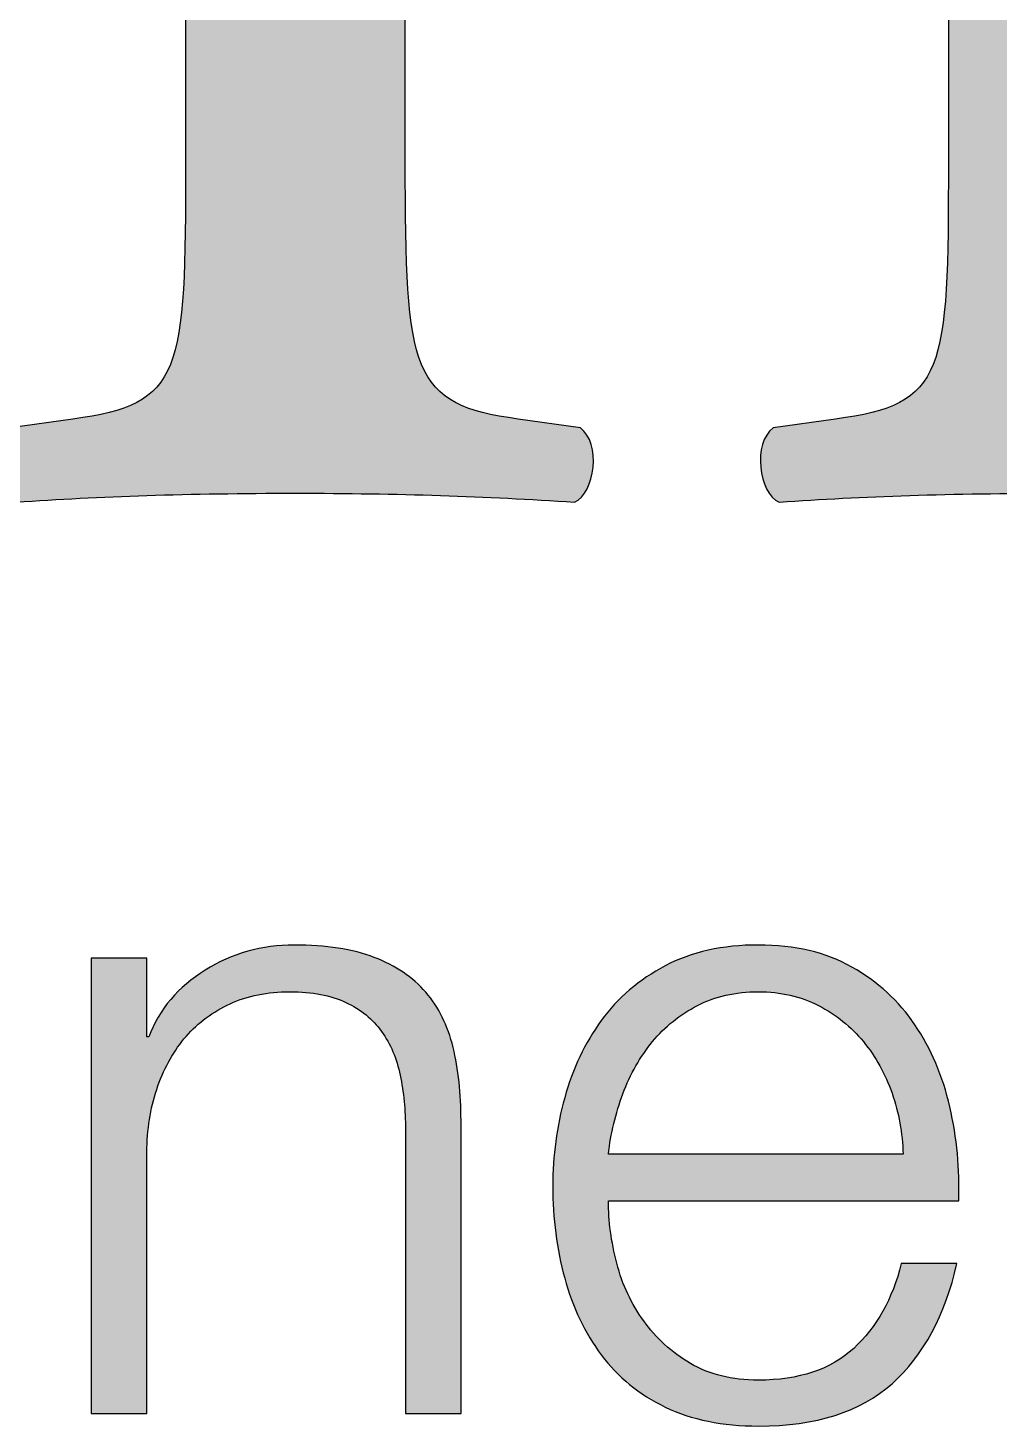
# Paper-space layout 'A2 (portrait)' of a CAD drawing. Extents: x 0 to 396, y 0 to 564.
# Drawn here: x 312.85 to 317.17, y 56.21 to 62.43 of the extents above; entities that cross this region are included whole.
import ezdxf
from ezdxf.enums import TextEntityAlignment as Align

# ---------------------------------------------------------------- set-up
doc = ezdxf.new("R2010")
doc.units = 0
doc.layers.get('0').update_dxf_attribs({"linetype": 'CONTINUOUS'})
doc.layers.get('Defpoints').update_dxf_attribs({"linetype": 'CONTINUOUS'})
doc.layers.add('JPP_Mask', color=7, linetype='CONTINUOUS')
doc.styles.add('JPP', font='arial.ttf')

# ---------------------------------------------------------------- blocks, each defined once
blk = doc.blocks.new('A2mask (portrait)')
at = {"true_color": 0x0081c6}
h = blk.add_hatch(color=142, dxfattribs=at)
edge = h.paths.add_edge_path()
edge.add_spline(control_points=[(314.5295, 61.8396), (314.5295, 61.8396), (314.5295, 64.2192), (314.5295, 64.2192), (314.5295, 64.7614), (314.556, 65.396), (314.5826, 65.8586)], knot_values=[5, 5, 5, 5, 6, 6, 6, 7, 7, 7, 7], degree=3, periodic=0)
edge.add_spline(control_points=[(314.5826, 65.8586), (314.5693, 65.9113), (314.5167, 65.9378), (314.4502, 65.9378)], knot_values=[4, 4, 4, 4, 5, 5, 5, 5], degree=3, periodic=0)
edge.add_spline(control_points=[(314.4502, 65.9378), (314.1463, 65.7397), (313.3924, 65.396), (313.0885, 65.2899)], knot_values=[3, 3, 3, 3, 4, 4, 4, 4], degree=3, periodic=0)
edge.add_spline(control_points=[(313.0885, 65.2899), (313.0226, 65.2504), (313.0226, 65.1048), (313.0754, 65.0523)], knot_values=[2, 2, 2, 2, 3, 3, 3, 3], degree=3, periodic=0)
edge.add_spline(control_points=[(313.0754, 65.0523), (313.0754, 65.0523), (313.1943, 64.9729), (313.1943, 64.9729), (313.5512, 64.735), (313.5512, 64.6691), (313.5512, 64.1533)], knot_values=[0, 0, 0, 0, 1, 1, 1, 2, 2, 2, 2], degree=3, periodic=0)
edge.add_spline(control_points=[(313.5512, 64.1533), (313.5512, 64.1533), (313.5512, 63.5749), (313.5512, 62.9965)], knot_values=[15.5, 15.5, 15.5, 15.5, 16, 16, 16, 16], degree=3, periodic=0)
edge.add_spline(control_points=[(313.5512, 62.9965), (313.5512, 62.4181), (313.5512, 61.8396), (313.5512, 61.8396), (313.5512, 60.8879), (313.5381, 60.7556), (313.0486, 60.6897)], knot_values=[14, 14, 14, 14, 14.5, 14.5, 14.5, 15.5, 15.5, 15.5, 15.5], degree=3, periodic=0)
edge.add_spline(control_points=[(313.0486, 60.6897), (313.0486, 60.6897), (312.7712, 60.6499), (312.7712, 60.6499), (312.6784, 60.5836), (312.705, 60.3594), (312.7978, 60.3196)], knot_values=[12, 12, 12, 12, 13, 13, 13, 14, 14, 14, 14], degree=3, periodic=0)
edge.add_spline(control_points=[(312.7978, 60.3196), (313.1677, 60.3457), (313.5647, 60.3594), (314.0405, 60.3594)], knot_values=[11, 11, 11, 11, 12, 12, 12, 12], degree=3, periodic=0)
edge.add_spline(control_points=[(314.0405, 60.3594), (314.5034, 60.3594), (314.8865, 60.3457), (315.2828, 60.3196)], knot_values=[10, 10, 10, 10, 11, 11, 11, 11], degree=3, periodic=0)
edge.add_spline(control_points=[(315.2828, 60.3196), (315.3755, 60.3594), (315.4024, 60.5836), (315.3094, 60.6499)], knot_values=[9, 9, 9, 9, 10, 10, 10, 10], degree=3, periodic=0)
edge.add_spline(control_points=[(315.3094, 60.6499), (315.3094, 60.6499), (315.032, 60.6897), (315.032, 60.6897), (314.556, 60.7556), (314.5295, 60.8879), (314.5295, 61.8396)], knot_values=[7, 7, 7, 7, 8, 8, 8, 9, 9, 9, 9], degree=3, periodic=0)
h = blk.add_hatch(color=142, dxfattribs=at)
edge = h.paths.add_edge_path()
edge.add_spline(control_points=[(318.1246, 64.6556), (318.31, 64.9067), (318.7463, 65.1182), (319.2489, 65.1182)], knot_values=[20, 20, 20, 20, 21, 21, 21, 21], degree=3, periodic=0)
edge.add_spline(control_points=[(319.2489, 65.1182), (320.1477, 65.1182), (320.4915, 64.563), (320.4915, 63.8097)], knot_values=[19, 19, 19, 19, 20, 20, 20, 20], degree=3, periodic=0)
edge.add_spline(control_points=[(320.4915, 63.8097), (320.4915, 63.8097), (320.4915, 61.8396), (320.4915, 61.8396), (320.4915, 60.8879), (320.4783, 60.7686), (319.989, 60.6897)], knot_values=[17, 17, 17, 17, 18, 18, 18, 19, 19, 19, 19], degree=3, periodic=0)
edge.add_spline(control_points=[(319.989, 60.6897), (319.989, 60.6897), (319.7376, 60.6499), (319.7376, 60.6499), (319.6452, 60.5836), (319.6717, 60.3594), (319.7642, 60.3196)], knot_values=[15, 15, 15, 15, 16, 16, 16, 17, 17, 17, 17], degree=3, periodic=0)
edge.add_spline(control_points=[(319.7642, 60.3196), (320.1214, 60.3457), (320.5178, 60.3594), (320.9936, 60.3594)], knot_values=[14, 14, 14, 14, 15, 15, 15, 15], degree=3, periodic=0)
edge.add_spline(control_points=[(320.9936, 60.3594), (321.4565, 60.3594), (321.8395, 60.3457), (322.2365, 60.3196)], knot_values=[13, 13, 13, 13, 14, 14, 14, 14], degree=3, periodic=0)
edge.add_spline(control_points=[(322.2365, 60.3196), (322.3289, 60.3594), (322.3554, 60.5836), (322.2625, 60.6499)], knot_values=[12, 12, 12, 12, 13, 13, 13, 13], degree=3, periodic=0)
edge.add_spline(control_points=[(322.2625, 60.6499), (322.2625, 60.6499), (321.972, 60.6897), (321.972, 60.6897), (321.4958, 60.7556), (321.4698, 60.8879), (321.4698, 61.8396)], knot_values=[10, 10, 10, 10, 11, 11, 11, 12, 12, 12, 12], degree=3, periodic=0)
edge.add_spline(control_points=[(321.4698, 61.8396), (321.4698, 61.8396), (321.4698, 64.1135), (321.4698, 64.1135), (321.4698, 64.9994), (321.0202, 65.7532), (319.9227, 65.7532)], knot_values=[8, 8, 8, 8, 9, 9, 9, 10, 10, 10, 10], degree=3, periodic=0)
edge.add_spline(control_points=[(319.9227, 65.7532), (319.2489, 65.7532), (318.6272, 65.422), (318.0718, 65.0787)], knot_values=[7, 7, 7, 7, 8, 8, 8, 8], degree=3, periodic=0)
edge.add_spline(control_points=[(318.0718, 65.0787), (317.9796, 65.0787), (317.9265, 65.145), (317.9265, 65.224)], knot_values=[6, 6, 6, 6, 7, 7, 7, 7], degree=3, periodic=0)
edge.add_spline(control_points=[(317.9265, 65.224), (317.9265, 65.3431), (317.9265, 65.5413), (317.953, 65.8451)], knot_values=[5, 5, 5, 5, 6, 6, 6, 6], degree=3, periodic=0)
edge.add_spline(control_points=[(317.953, 65.8451), (317.9265, 65.9113), (317.8606, 65.9378), (317.8078, 65.9378)], knot_values=[4, 4, 4, 4, 5, 5, 5, 5], degree=3, periodic=0)
edge.add_spline(control_points=[(317.8078, 65.9378), (317.5433, 65.7397), (316.7898, 65.396), (316.4855, 65.2899)], knot_values=[3, 3, 3, 3, 4, 4, 4, 4], degree=3, periodic=0)
edge.add_spline(control_points=[(316.4855, 65.2899), (316.4196, 65.2504), (316.4196, 65.1048), (316.4726, 65.0523)], knot_values=[2, 2, 2, 2, 3, 3, 3, 3], degree=3, periodic=0)
edge.add_spline(control_points=[(316.4726, 65.0523), (316.4726, 65.0523), (316.5912, 64.9729), (316.5912, 64.9729), (316.9482, 64.735), (316.9482, 64.6691), (316.9482, 64.1533)], knot_values=[0, 0, 0, 0, 1, 1, 1, 2, 2, 2, 2], degree=3, periodic=0)
edge.add_spline(control_points=[(316.9482, 64.1533), (316.9482, 64.1533), (316.9482, 63.5749), (316.9482, 62.9965)], knot_values=[31.5, 31.5, 31.5, 31.5, 32, 32, 32, 32], degree=3, periodic=0)
edge.add_spline(control_points=[(316.9482, 62.9965), (316.9482, 62.4181), (316.9482, 61.8396), (316.9482, 61.8396), (316.9482, 60.8879), (316.9349, 60.7556), (316.446, 60.6897)], knot_values=[30, 30, 30, 30, 30.5, 30.5, 30.5, 31.5, 31.5, 31.5, 31.5], degree=3, periodic=0)
edge.add_spline(control_points=[(316.446, 60.6897), (316.446, 60.6897), (316.1682, 60.6499), (316.1682, 60.6499), (316.0762, 60.5836), (316.1023, 60.3594), (316.1948, 60.3196)], knot_values=[28, 28, 28, 28, 29, 29, 29, 30, 30, 30, 30], degree=3, periodic=0)
edge.add_spline(control_points=[(316.1948, 60.3196), (316.565, 60.3457), (316.9619, 60.3594), (317.4375, 60.3594)], knot_values=[27, 27, 27, 27, 28, 28, 28, 28], degree=3, periodic=0)
edge.add_spline(control_points=[(317.4375, 60.3594), (317.9002, 60.3594), (318.2834, 60.3457), (318.6405, 60.3196)], knot_values=[26, 26, 26, 26, 27, 27, 27, 27], degree=3, periodic=0)
edge.add_spline(control_points=[(318.6405, 60.3196), (318.7329, 60.3594), (318.7596, 60.5836), (318.6666, 60.6499)], knot_values=[25, 25, 25, 25, 26, 26, 26, 26], degree=3, periodic=0)
edge.add_spline(control_points=[(318.6666, 60.6499), (318.6666, 60.6499), (318.429, 60.6897), (318.429, 60.6897), (317.953, 60.7686), (317.9265, 60.8879), (317.9265, 61.8396)], knot_values=[23, 23, 23, 23, 24, 24, 24, 25, 25, 25, 25], degree=3, periodic=0)
edge.add_spline(control_points=[(317.9265, 61.8396), (317.9265, 61.8396), (317.9265, 63.8625), (317.9265, 63.8625), (317.9265, 64.2461), (317.953, 64.4307), (318.1246, 64.6556)], knot_values=[21, 21, 21, 21, 22, 22, 22, 23, 23, 23, 23], degree=3, periodic=0)
at = {"true_color": 0x004a91}
h = blk.add_hatch(color=154, dxfattribs=at)
edge = h.paths.add_edge_path()
edge.add_spline(control_points=[(313.4283, 57.7214), (313.4583, 57.8064), (313.5004, 57.8799), (313.5541, 57.9415)], knot_values=[17, 17, 17, 17, 18, 18, 18, 18], degree=3, periodic=0)
edge.add_spline(control_points=[(313.5541, 57.9415), (313.6076, 58.0029), (313.6732, 58.0514), (313.7503, 58.0869)], knot_values=[16, 16, 16, 16, 17, 17, 17, 17], degree=3, periodic=0)
edge.add_spline(control_points=[(313.7503, 58.0869), (313.8277, 58.1223), (313.916, 58.1399), (314.0156, 58.1399), (314.1151, 58.1399), (314.1984, 58.1242), (314.2651, 58.0927)], knot_values=[14, 14, 14, 14, 15, 15, 15, 16, 16, 16, 16], degree=3, periodic=0)
edge.add_spline(control_points=[(314.2651, 58.0927), (314.3319, 58.0614), (314.3849, 58.0182), (314.4243, 57.963)], knot_values=[13, 13, 13, 13, 14, 14, 14, 14], degree=3, periodic=0)
edge.add_spline(control_points=[(314.4243, 57.963), (314.4637, 57.9081), (314.4911, 57.8432), (314.5069, 57.7684)], knot_values=[12, 12, 12, 12, 13, 13, 13, 13], degree=3, periodic=0)
edge.add_spline(control_points=[(314.5069, 57.7684), (314.5224, 57.694), (314.5303, 57.6133), (314.5303, 57.5268)], knot_values=[11, 11, 11, 11, 12, 12, 12, 12], degree=3, periodic=0)
edge.add_spline(control_points=[(314.5303, 57.5268), (314.5303, 57.5268), (314.5303, 56.2617), (314.5303, 56.2617), (314.5303, 56.2617), (314.5922, 56.2617), (314.6541, 56.2617)], knot_values=[9.5, 9.5, 9.5, 9.5, 10.5, 10.5, 10.5, 11, 11, 11, 11], degree=3, periodic=0)
edge.add_spline(control_points=[(314.6541, 56.2617), (314.716, 56.2617), (314.7779, 56.2617), (314.7779, 56.2617), (314.7779, 56.2617), (314.7779, 56.5878), (314.7779, 56.914)], knot_values=[8.5, 8.5, 8.5, 8.5, 9, 9, 9, 9.5, 9.5, 9.5, 9.5], degree=3, periodic=0)
edge.add_spline(control_points=[(314.7779, 56.914), (314.7779, 57.2401), (314.7779, 57.5662), (314.7779, 57.5662), (314.7779, 57.6866), (314.7662, 57.7954), (314.7425, 57.8924), (314.7189, 57.9893), (314.6783, 58.0712), (314.6208, 58.138)], knot_values=[6, 6, 6, 6, 6.5, 6.5, 6.5, 7.5, 7.5, 7.5, 8.5, 8.5, 8.5, 8.5], degree=3, periodic=0)
edge.add_spline(control_points=[(314.6208, 58.138), (314.563, 58.2046), (314.4866, 58.2564), (314.3909, 58.2932)], knot_values=[5, 5, 5, 5, 6, 6, 6, 6], degree=3, periodic=0)
edge.add_spline(control_points=[(314.3909, 58.2932), (314.2951, 58.3297), (314.1767, 58.3481), (314.0354, 58.3481)], knot_values=[4, 4, 4, 4, 5, 5, 5, 5], degree=3, periodic=0)
edge.add_spline(control_points=[(314.0354, 58.3481), (313.8912, 58.3481), (313.7589, 58.3109), (313.6383, 58.2361)], knot_values=[3, 3, 3, 3, 4, 4, 4, 4], degree=3, periodic=0)
edge.add_spline(control_points=[(313.6383, 58.2361), (313.518, 58.1614), (313.4342, 58.0626), (313.387, 57.9394)], knot_values=[2, 2, 2, 2, 3, 3, 3, 3], degree=3, periodic=0)
edge.add_spline(control_points=[(313.387, 57.9394), (313.387, 57.9394), (313.3791, 57.9394), (313.3791, 57.9394)], knot_values=[1.00001, 1.00001, 1.00001, 1.00001, 2, 2, 2, 2], degree=3, periodic=0)
edge.add_spline(control_points=[(313.3791, 57.9394), (313.3791, 57.9394), (313.3791, 58.0268), (313.3791, 58.1143)], knot_values=[0.5, 0.5, 0.5, 0.5, 1, 1, 1, 1], degree=3, periodic=0)
edge.add_spline(control_points=[(313.3791, 58.1143), (313.3791, 58.2017), (313.3791, 58.2891), (313.3791, 58.2891), (313.3791, 58.2891), (313.3636, 58.2891), (313.3404, 58.2891)], knot_values=[22.749965, 22.749965, 22.749965, 22.749965, 23.249965, 23.249965, 23.249965, 23.5, 23.5, 23.5, 23.5], degree=3, periodic=0)
edge.add_spline(control_points=[(313.3404, 58.2891), (313.3172, 58.2891), (313.2862, 58.2891), (313.2553, 58.2891)], knot_values=[22.49997, 22.49997, 22.49997, 22.49997, 22.749965, 22.749965, 22.749965, 22.749965], degree=3, periodic=0)
edge.add_spline(control_points=[(313.2553, 58.2891), (313.2398, 58.2891), (313.2243, 58.2891), (313.2098, 58.2891)], knot_values=[22.374972, 22.374972, 22.374972, 22.374972, 22.49997, 22.49997, 22.49997, 22.49997], degree=3, periodic=0)
edge.add_spline(control_points=[(313.2098, 58.2891), (313.1953, 58.2891), (313.1818, 58.2891), (313.1702, 58.2891)], knot_values=[22.249975, 22.249975, 22.249975, 22.249975, 22.374972, 22.374972, 22.374972, 22.374972], degree=3, periodic=0)
edge.add_spline(control_points=[(313.1702, 58.2891), (313.1644, 58.2891), (313.1591, 58.2891), (313.1543, 58.2891)], knot_values=[22.187476, 22.187476, 22.187476, 22.187476, 22.249975, 22.249975, 22.249975, 22.249975], degree=3, periodic=0)
edge.add_spline(control_points=[(313.1543, 58.2891), (313.1496, 58.2891), (313.1455, 58.2891), (313.1421, 58.2891)], knot_values=[22.124977, 22.124977, 22.124977, 22.124977, 22.187476, 22.187476, 22.187476, 22.187476], degree=3, periodic=0)
edge.add_spline(control_points=[(313.1315, 58.2891), (313.1315, 58.2891), (313.1315, 58.2891), (313.1315, 58.2891), (313.1315, 58.2891), (313.1315, 58.2891), (313.1315, 58.2891)], knot_values=[21.99998, 21.99998, 21.99998, 21.99998, 22.001425, 22.001425, 22.001425, 22.001445, 22.001445, 22.001445, 22.001445], degree=3, periodic=0)
edge.add_spline(control_points=[(313.1315, 58.2891), (313.1315, 58.2891), (313.1315, 57.7823), (313.1315, 57.2754)], knot_values=[21.49999, 21.49999, 21.49999, 21.49999, 21.99998, 21.99998, 21.99998, 21.99998], degree=3, periodic=0)
edge.add_spline(control_points=[(313.1315, 57.2754), (313.1315, 56.7686), (313.1315, 56.2617), (313.1315, 56.2617), (313.1315, 56.2617), (313.1315, 56.2617), (313.1315, 56.2617)], knot_values=[20.999023, 20.999023, 20.999023, 20.999023, 21.499013, 21.499013, 21.499013, 21.49999, 21.49999, 21.49999, 21.49999], degree=3, periodic=0)
edge.add_spline(control_points=[(313.1376, 56.2617), (313.1389, 56.2617), (313.1404, 56.2617), (313.1421, 56.2617)], knot_values=[20.875002, 20.875002, 20.875002, 20.875002, 20.906252, 20.906252, 20.906252, 20.906252], degree=3, periodic=0)
edge.add_spline(control_points=[(313.1421, 56.2617), (313.1455, 56.2617), (313.1496, 56.2617), (313.1543, 56.2617)], knot_values=[20.812504, 20.812504, 20.812504, 20.812504, 20.875002, 20.875002, 20.875002, 20.875002], degree=3, periodic=0)
edge.add_spline(control_points=[(313.1543, 56.2617), (313.1591, 56.2617), (313.1644, 56.2617), (313.1702, 56.2617)], knot_values=[20.750005, 20.750005, 20.750005, 20.750005, 20.812504, 20.812504, 20.812504, 20.812504], degree=3, periodic=0)
edge.add_spline(control_points=[(313.1702, 56.2617), (313.1818, 56.2617), (313.1953, 56.2617), (313.2098, 56.2617)], knot_values=[20.625007, 20.625007, 20.625007, 20.625007, 20.750005, 20.750005, 20.750005, 20.750005], degree=3, periodic=0)
edge.add_spline(control_points=[(313.2098, 56.2617), (313.2243, 56.2617), (313.2398, 56.2617), (313.2553, 56.2617)], knot_values=[20.50001, 20.50001, 20.50001, 20.50001, 20.625007, 20.625007, 20.625007, 20.625007], degree=3, periodic=0)
edge.add_spline(control_points=[(313.2553, 56.2617), (313.2862, 56.2617), (313.3172, 56.2617), (313.3404, 56.2617)], knot_values=[20.250015, 20.250015, 20.250015, 20.250015, 20.50001, 20.50001, 20.50001, 20.50001], degree=3, periodic=0)
edge.add_spline(control_points=[(313.3404, 56.2617), (313.3636, 56.2617), (313.3791, 56.2617), (313.3791, 56.2617), (313.3791, 56.2617), (313.3791, 56.2617), (313.3791, 56.2617)], knot_values=[19.999654, 19.999654, 19.999654, 19.999654, 20.249669, 20.249669, 20.249669, 20.250015, 20.250015, 20.250015, 20.250015], degree=3, periodic=0)
edge.add_spline(control_points=[(313.3791, 56.2693), (313.3791, 56.2709), (313.3791, 56.2728), (313.3791, 56.275)], knot_values=[19.937521, 19.937521, 19.937521, 19.937521, 19.953146, 19.953146, 19.953146, 19.953146], degree=3, periodic=0)
edge.add_spline(control_points=[(313.3791, 56.275), (313.3791, 56.2793), (313.3791, 56.2847), (313.3791, 56.2909)], knot_values=[19.906272, 19.906272, 19.906272, 19.906272, 19.937521, 19.937521, 19.937521, 19.937521], degree=3, periodic=0)
edge.add_spline(control_points=[(313.3791, 56.2909), (313.3791, 56.2972), (313.3791, 56.3044), (313.3791, 56.3125)], knot_values=[19.875023, 19.875023, 19.875023, 19.875023, 19.906272, 19.906272, 19.906272, 19.906272], degree=3, periodic=0)
edge.add_spline(control_points=[(313.3791, 56.3125), (313.3791, 56.3287), (313.3791, 56.3483), (313.3791, 56.3708)], knot_values=[19.812524, 19.812524, 19.812524, 19.812524, 19.875023, 19.875023, 19.875023, 19.875023], degree=3, periodic=0)
edge.add_spline(control_points=[(313.3791, 56.3708), (313.3791, 56.3934), (313.3791, 56.4188), (313.3791, 56.4465)], knot_values=[19.750025, 19.750025, 19.750025, 19.750025, 19.812524, 19.812524, 19.812524, 19.812524], degree=3, periodic=0)
edge.add_spline(control_points=[(313.3791, 56.4465), (313.3791, 56.5019), (313.3791, 56.5666), (313.3791, 56.6359)], knot_values=[19.625028, 19.625028, 19.625028, 19.625028, 19.750025, 19.750025, 19.750025, 19.750025], degree=3, periodic=0)
edge.add_spline(control_points=[(313.3791, 56.6359), (313.3791, 56.7052), (313.3791, 56.7791), (313.3791, 56.853)], knot_values=[19.50003, 19.50003, 19.50003, 19.50003, 19.625028, 19.625028, 19.625028, 19.625028], degree=3, periodic=0)
edge.add_spline(control_points=[(313.3791, 56.853), (313.3791, 57.0009), (313.3791, 57.1487), (313.3791, 57.2596)], knot_values=[19.250035, 19.250035, 19.250035, 19.250035, 19.50003, 19.50003, 19.50003, 19.50003], degree=3, periodic=0)
edge.add_spline(control_points=[(313.3791, 57.2596), (313.3791, 57.3705), (313.3791, 57.4445), (313.3791, 57.4445), (313.3817, 57.544), (313.3982, 57.6362), (313.4283, 57.7214)], knot_values=[18, 18, 18, 18, 18.250035, 18.250035, 18.250035, 19.250035, 19.250035, 19.250035, 19.250035], degree=3, periodic=0)
h = blk.add_hatch(color=154, dxfattribs=at)
edge = h.paths.add_edge_path()
edge.add_spline(control_points=[(315.4342, 57.2086), (315.4342, 57.2086), (316.9942, 57.2086), (316.9942, 57.2086), (316.9992, 57.3502), (316.9863, 57.4896), (316.9548, 57.6271), (316.9232, 57.7646), (316.8717, 57.8864), (316.7996, 57.9926)], knot_values=[18, 18, 18, 18, 19, 19, 19, 20, 20, 20, 21, 21, 21, 21], degree=3, periodic=0)
edge.add_spline(control_points=[(316.7996, 57.9926), (316.7275, 58.0986), (316.6339, 58.1843), (316.5186, 58.25)], knot_values=[17, 17, 17, 17, 18, 18, 18, 18], degree=3, periodic=0)
edge.add_spline(control_points=[(316.5186, 58.25), (316.4033, 58.3154), (316.2645, 58.3481), (316.1022, 58.3481)], knot_values=[16, 16, 16, 16, 17, 17, 17, 17], degree=3, periodic=0)
edge.add_spline(control_points=[(316.1022, 58.3481), (315.9422, 58.3481), (315.804, 58.3173), (315.6875, 58.2557), (315.571, 58.1941), (315.476, 58.113), (315.4027, 58.0122)], knot_values=[14, 14, 14, 14, 15, 15, 15, 16, 16, 16, 16], degree=3, periodic=0)
edge.add_spline(control_points=[(315.4027, 58.0122), (315.3294, 57.9112), (315.2749, 57.7966), (315.2396, 57.6684)], knot_values=[13, 13, 13, 13, 14, 14, 14, 14], degree=3, periodic=0)
edge.add_spline(control_points=[(315.2396, 57.6684), (315.2043, 57.54), (315.1866, 57.4091), (315.1866, 57.2754)], knot_values=[12, 12, 12, 12, 13, 13, 13, 13], degree=3, periodic=0)
edge.add_spline(control_points=[(315.1866, 57.2754), (315.1866, 57.1312), (315.2043, 56.9944), (315.2396, 56.8648), (315.2749, 56.7352), (315.3294, 56.6213), (315.4027, 56.5229)], knot_values=[10, 10, 10, 10, 11, 11, 11, 12, 12, 12, 12], degree=3, periodic=0)
edge.add_spline(control_points=[(315.4027, 56.5229), (315.476, 56.4248), (315.571, 56.3474), (315.6875, 56.2911), (315.804, 56.2347), (315.9422, 56.2066), (316.1022, 56.2066)], knot_values=[8, 8, 8, 8, 9, 9, 9, 10, 10, 10, 10], degree=3, periodic=0)
edge.add_spline(control_points=[(316.1022, 56.2066), (316.3589, 56.2066), (316.5572, 56.2696), (316.6974, 56.3952)], knot_values=[7, 7, 7, 7, 8, 8, 8, 8], degree=3, periodic=0)
edge.add_spline(control_points=[(316.6974, 56.3952), (316.8375, 56.521), (316.9338, 56.6991), (316.9863, 56.9297)], knot_values=[6, 6, 6, 6, 7, 7, 7, 7], degree=3, periodic=0)
edge.add_spline(control_points=[(316.9863, 56.9297), (316.9863, 56.9297), (316.7387, 56.9297), (316.7387, 56.9297), (316.6993, 56.7724), (316.6286, 56.6468), (316.5265, 56.5525), (316.4243, 56.4582), (316.2829, 56.4109), (316.1022, 56.4109)], knot_values=[3, 3, 3, 3, 4, 4, 4, 5, 5, 5, 6, 6, 6, 6], degree=3, periodic=0)
edge.add_spline(control_points=[(316.1022, 56.4109), (315.9843, 56.4109), (315.8833, 56.4358), (315.7995, 56.4857)], knot_values=[2, 2, 2, 2, 3, 3, 3, 3], degree=3, periodic=0)
edge.add_spline(control_points=[(315.7995, 56.4857), (315.7157, 56.5353), (315.6462, 56.5981), (315.5913, 56.6743)], knot_values=[1, 1, 1, 1, 2, 2, 2, 2], degree=3, periodic=0)
edge.add_spline(control_points=[(315.5913, 56.6743), (315.5364, 56.7502), (315.4963, 56.8359), (315.4714, 56.9316)], knot_values=[0, 0, 0, 0, 1, 1, 1, 1], degree=3, periodic=0)
edge.add_spline(control_points=[(315.4714, 56.9316), (315.4466, 57.0271), (315.4342, 57.1195), (315.4342, 57.2086)], knot_values=[21, 21, 21, 21, 22, 22, 22, 22], degree=3, periodic=0)
edge = h.paths.add_edge_path(flags=16)
edge.add_spline(control_points=[(316.7466, 57.4168), (316.7466, 57.4168), (315.4342, 57.4168), (315.4342, 57.4168), (315.4445, 57.5085), (315.4662, 57.5982), (315.4989, 57.6861)], knot_values=[6, 6, 6, 6, 7, 7, 7, 8, 8, 8, 8], degree=3, periodic=0)
edge.add_spline(control_points=[(315.4989, 57.6861), (315.5316, 57.7737), (315.5755, 57.851), (315.6307, 57.9179)], knot_values=[5, 5, 5, 5, 6, 6, 6, 6], degree=3, periodic=0)
edge.add_spline(control_points=[(315.6307, 57.9179), (315.6856, 57.9847), (315.7524, 58.0382), (315.831, 58.0791)], knot_values=[4, 4, 4, 4, 5, 5, 5, 5], degree=3, periodic=0)
edge.add_spline(control_points=[(315.831, 58.0791), (315.9095, 58.1196), (316, 58.1399), (316.1022, 58.1399)], knot_values=[3, 3, 3, 3, 4, 4, 4, 4], degree=3, periodic=0)
edge.add_spline(control_points=[(316.1022, 58.1399), (316.2015, 58.1399), (316.2908, 58.1196), (316.3694, 58.0791)], knot_values=[2, 2, 2, 2, 3, 3, 3, 3], degree=3, periodic=0)
edge.add_spline(control_points=[(316.3694, 58.0791), (316.4479, 58.0382), (316.5148, 57.9847), (316.5697, 57.9179)], knot_values=[1, 1, 1, 1, 2, 2, 2, 2], degree=3, periodic=0)
edge.add_spline(control_points=[(316.5697, 57.9179), (316.6248, 57.851), (316.6673, 57.7744), (316.6974, 57.688)], knot_values=[0, 0, 0, 0, 1, 1, 1, 1], degree=3, periodic=0)
edge.add_spline(control_points=[(316.6974, 57.688), (316.7275, 57.6016), (316.7439, 57.5111), (316.7466, 57.4168)], knot_values=[8, 8, 8, 8, 9, 9, 9, 9], degree=3, periodic=0)
at = {"layer": 'Defpoints', "color": 142, "true_color": 0x0081c6}
for points, knots in [([(313.5512, 64.1533), (313.5512, 64.6691), (313.5512, 64.735), (313.1943, 64.9729), (313.1943, 64.9729), (313.0754, 65.0523), (313.0754, 65.0523), (313.0226, 65.1048), (313.0226, 65.2504), (313.0885, 65.2899), (313.3924, 65.396), (314.1463, 65.7397), (314.4502, 65.9378), (314.5167, 65.9378), (314.5693, 65.9113), (314.5826, 65.8586), (314.556, 65.396), (314.5295, 64.7614), (314.5295, 64.2192), (314.5295, 64.2192), (314.5295, 61.8396), (314.5295, 61.8396), (314.5295, 60.8879), (314.556, 60.7556), (315.032, 60.6897), (315.032, 60.6897), (315.3094, 60.6499), (315.3094, 60.6499), (315.4024, 60.5836), (315.3755, 60.3594), (315.2828, 60.3196), (314.8865, 60.3457), (314.5034, 60.3594), (314.0405, 60.3594), (313.5647, 60.3594), (313.1677, 60.3457), (312.7978, 60.3196), (312.705, 60.3594), (312.6784, 60.5836), (312.7712, 60.6499), (312.7712, 60.6499), (313.0486, 60.6897), (313.0486, 60.6897), (313.5381, 60.7556), (313.5512, 60.8879), (313.5512, 61.8396), (313.5512, 61.8396), (313.5512, 64.1533), (313.5512, 64.1533)], [0, 0, 0, 0, 1, 1, 1, 2, 2, 2, 3, 3, 3, 4, 4, 4, 5, 5, 5, 6, 6, 6, 7, 7, 7, 8, 8, 8, 9, 9, 9, 10, 10, 10, 11, 11, 11, 12, 12, 12, 13, 13, 13, 14, 14, 14, 15, 15, 15, 16, 16, 16, 16]), ([(316.9482, 64.1533), (316.9482, 64.6691), (316.9482, 64.735), (316.5912, 64.9729), (316.5912, 64.9729), (316.4726, 65.0523), (316.4726, 65.0523), (316.4196, 65.1048), (316.4196, 65.2504), (316.4855, 65.2899), (316.7898, 65.396), (317.5433, 65.7397), (317.8078, 65.9378), (317.8606, 65.9378), (317.9265, 65.9113), (317.953, 65.8451), (317.9265, 65.5413), (317.9265, 65.3431), (317.9265, 65.224), (317.9265, 65.145), (317.9796, 65.0787), (318.0718, 65.0787), (318.6272, 65.422), (319.2489, 65.7532), (319.9227, 65.7532), (321.0202, 65.7532), (321.4698, 64.9994), (321.4698, 64.1135), (321.4698, 64.1135), (321.4698, 61.8396), (321.4698, 61.8396), (321.4698, 60.8879), (321.4958, 60.7556), (321.972, 60.6897), (321.972, 60.6897), (322.2625, 60.6499), (322.2625, 60.6499), (322.3554, 60.5836), (322.3289, 60.3594), (322.2365, 60.3196), (321.8395, 60.3457), (321.4565, 60.3594), (320.9936, 60.3594), (320.5178, 60.3594), (320.1214, 60.3457), (319.7642, 60.3196), (319.6717, 60.3594), (319.6452, 60.5836), (319.7376, 60.6499), (319.7376, 60.6499), (319.989, 60.6897), (319.989, 60.6897), (320.4783, 60.7686), (320.4915, 60.8879), (320.4915, 61.8396), (320.4915, 61.8396), (320.4915, 63.8097), (320.4915, 63.8097), (320.4915, 64.563), (320.1477, 65.1182), (319.2489, 65.1182), (318.7463, 65.1182), (318.31, 64.9067), (318.1246, 64.6556), (317.953, 64.4307), (317.9265, 64.2461), (317.9265, 63.8625), (317.9265, 63.8625), (317.9265, 61.8396), (317.9265, 61.8396), (317.9265, 60.8879), (317.953, 60.7686), (318.429, 60.6897), (318.429, 60.6897), (318.6666, 60.6499), (318.6666, 60.6499), (318.7596, 60.5836), (318.7329, 60.3594), (318.6405, 60.3196), (318.2834, 60.3457), (317.9002, 60.3594), (317.4375, 60.3594), (316.9619, 60.3594), (316.565, 60.3457), (316.1948, 60.3196), (316.1023, 60.3594), (316.0762, 60.5836), (316.1682, 60.6499), (316.1682, 60.6499), (316.446, 60.6897), (316.446, 60.6897), (316.9349, 60.7556), (316.9482, 60.8879), (316.9482, 61.8396), (316.9482, 61.8396), (316.9482, 64.1533), (316.9482, 64.1533)], [0, 0, 0, 0, 1, 1, 1, 2, 2, 2, 3, 3, 3, 4, 4, 4, 5, 5, 5, 6, 6, 6, 7, 7, 7, 8, 8, 8, 9, 9, 9, 10, 10, 10, 11, 11, 11, 12, 12, 12, 13, 13, 13, 14, 14, 14, 15, 15, 15, 16, 16, 16, 17, 17, 17, 18, 18, 18, 19, 19, 19, 20, 20, 20, 21, 21, 21, 22, 22, 22, 23, 23, 23, 24, 24, 24, 25, 25, 25, 26, 26, 26, 27, 27, 27, 28, 28, 28, 29, 29, 29, 30, 30, 30, 31, 31, 31, 32, 32, 32, 32])]:
    blk.add_open_spline(points, degree=3, knots=knots, dxfattribs=at)
at = {"layer": 'Defpoints', "color": 154, "true_color": 0x004a91}
for points, knots in [([(313.3791, 58.2891), (313.3791, 58.2891), (313.3791, 57.9394), (313.3791, 57.9394), (313.3791, 57.9394), (313.387, 57.9394), (313.387, 57.9394), (313.4342, 58.0626), (313.518, 58.1614), (313.6383, 58.2361), (313.7589, 58.3109), (313.8912, 58.3481), (314.0354, 58.3481), (314.1767, 58.3481), (314.2951, 58.3297), (314.3909, 58.2932), (314.4866, 58.2564), (314.563, 58.2046), (314.6208, 58.138), (314.6783, 58.0712), (314.7189, 57.9893), (314.7425, 57.8924), (314.7662, 57.7954), (314.7779, 57.6866), (314.7779, 57.5662), (314.7779, 57.5662), (314.7779, 56.2617), (314.7779, 56.2617), (314.7779, 56.2617), (314.5303, 56.2617), (314.5303, 56.2617), (314.5303, 56.2617), (314.5303, 57.5268), (314.5303, 57.5268), (314.5303, 57.6133), (314.5224, 57.694), (314.5069, 57.7684), (314.4911, 57.8432), (314.4637, 57.9081), (314.4243, 57.963), (314.3849, 58.0182), (314.3319, 58.0614), (314.2651, 58.0927), (314.1984, 58.1242), (314.1151, 58.1399), (314.0156, 58.1399), (313.916, 58.1399), (313.8277, 58.1223), (313.7503, 58.0869), (313.6732, 58.0514), (313.6076, 58.0029), (313.5541, 57.9415), (313.5004, 57.8799), (313.4583, 57.8064), (313.4283, 57.7214), (313.3982, 57.6362), (313.3817, 57.544), (313.3791, 57.4445), (313.3791, 57.4445), (313.3791, 56.2617), (313.3791, 56.2617), (313.3791, 56.2617), (313.1315, 56.2617), (313.1315, 56.2617), (313.1315, 56.2617), (313.1315, 58.2891), (313.1315, 58.2891), (313.1315, 58.2891), (313.3791, 58.2891), (313.3791, 58.2891)], [0, 0, 0, 0, 1, 1, 1, 2, 2, 2, 3, 3, 3, 4, 4, 4, 5, 5, 5, 6, 6, 6, 7, 7, 7, 8, 8, 8, 9, 9, 9, 10, 10, 10, 11, 11, 11, 12, 12, 12, 13, 13, 13, 14, 14, 14, 15, 15, 15, 16, 16, 16, 17, 17, 17, 18, 18, 18, 19, 19, 19, 20, 20, 20, 21, 21, 21, 22, 22, 22, 23, 23, 23, 23]), ([(315.4714, 56.9316), (315.4963, 56.8359), (315.5364, 56.7502), (315.5913, 56.6743), (315.6462, 56.5981), (315.7157, 56.5353), (315.7995, 56.4857), (315.8833, 56.4358), (315.9843, 56.4109), (316.1022, 56.4109), (316.2829, 56.4109), (316.4243, 56.4582), (316.5265, 56.5525), (316.6286, 56.6468), (316.6993, 56.7724), (316.7387, 56.9297), (316.7387, 56.9297), (316.9863, 56.9297), (316.9863, 56.9297), (316.9338, 56.6991), (316.8375, 56.521), (316.6974, 56.3952), (316.5572, 56.2696), (316.3589, 56.2066), (316.1022, 56.2066), (315.9422, 56.2066), (315.804, 56.2347), (315.6875, 56.2911), (315.571, 56.3474), (315.476, 56.4248), (315.4027, 56.5229), (315.3294, 56.6213), (315.2749, 56.7352), (315.2396, 56.8648), (315.2043, 56.9944), (315.1866, 57.1312), (315.1866, 57.2754), (315.1866, 57.4091), (315.2043, 57.54), (315.2396, 57.6684), (315.2749, 57.7966), (315.3294, 57.9112), (315.4027, 58.0122), (315.476, 58.113), (315.571, 58.1941), (315.6875, 58.2557), (315.804, 58.3173), (315.9422, 58.3481), (316.1022, 58.3481), (316.2645, 58.3481), (316.4033, 58.3154), (316.5186, 58.25), (316.6339, 58.1843), (316.7275, 58.0986), (316.7996, 57.9926), (316.8717, 57.8864), (316.9232, 57.7646), (316.9548, 57.6271), (316.9863, 57.4896), (316.9992, 57.3502), (316.9942, 57.2086), (316.9942, 57.2086), (315.4342, 57.2086), (315.4342, 57.2086), (315.4342, 57.1195), (315.4466, 57.0271), (315.4714, 56.9316)], [0, 0, 0, 0, 1, 1, 1, 2, 2, 2, 3, 3, 3, 4, 4, 4, 5, 5, 5, 6, 6, 6, 7, 7, 7, 8, 8, 8, 9, 9, 9, 10, 10, 10, 11, 11, 11, 12, 12, 12, 13, 13, 13, 14, 14, 14, 15, 15, 15, 16, 16, 16, 17, 17, 17, 18, 18, 18, 19, 19, 19, 20, 20, 20, 21, 21, 21, 22, 22, 22, 22]), ([(316.6974, 57.688), (316.6673, 57.7744), (316.6248, 57.851), (316.5697, 57.9179), (316.5148, 57.9847), (316.4479, 58.0382), (316.3694, 58.0791), (316.2908, 58.1196), (316.2015, 58.1399), (316.1022, 58.1399), (316, 58.1399), (315.9095, 58.1196), (315.831, 58.0791), (315.7524, 58.0382), (315.6856, 57.9847), (315.6307, 57.9179), (315.5755, 57.851), (315.5316, 57.7737), (315.4989, 57.6861), (315.4662, 57.5982), (315.4445, 57.5085), (315.4342, 57.4168), (315.4342, 57.4168), (316.7466, 57.4168), (316.7466, 57.4168), (316.7439, 57.5111), (316.7275, 57.6016), (316.6974, 57.688)], [0, 0, 0, 0, 1, 1, 1, 2, 2, 2, 3, 3, 3, 4, 4, 4, 5, 5, 5, 6, 6, 6, 7, 7, 7, 8, 8, 8, 9, 9, 9, 9])]:
    blk.add_open_spline(points, degree=3, knots=knots, dxfattribs=at)
at = {"color": 7, "style": 'JPP'}
for tag, p in [('Client', (348.6, 80.5)), ('Project1', (348.6, 63)), ('Project2', (348.6, 57.75)), ('Project3', (348.6, 52.5)), ('Title1', (348.6, 40.25)), ('Title2', (348.6, 35)), ('Title3', (348.6, 29.75)), ('Status', (273, 5.25))]:
    blk.add_attdef(tag, text='', height=2.5, dxfattribs=at).set_placement(p, align=Align.MIDDLE_LEFT)
at = {"color": 2, "style": 'JPP'}
for tag, p in [('Scale', (292.25, 17.5)), ('Checked', (355.25, 17.5)), ('Drawn', (323.75, 17.5)), ('Date', (386.75, 17.5))]:
    blk.add_attdef(tag, text='', height=1.4, dxfattribs=at).set_placement(p, align=Align.MIDDLE_CENTER)
at = {"color": 6, "style": 'JPP'}
for tag, p in [('Ref', (336, 5.25)), ('DrgNo.', (365.4, 5.25))]:
    blk.add_attdef(tag, text='', height=2.8, dxfattribs=at).set_placement(p, align=Align.MIDDLE_LEFT)
blk.add_attdef('Rev', text='', height=2.8, dxfattribs=at).set_placement((389.3923, 5.25), align=Align.MIDDLE_CENTER)

psp = doc.layouts.new('A2 (portrait)')

# ---------------------------------------------------------------- block references
at = {"layer": 'JPP_Mask'}
psp.add_blockref('A2mask (portrait)', (0, 0), dxfattribs=at)

doc.saveas('drawing.dxf')
